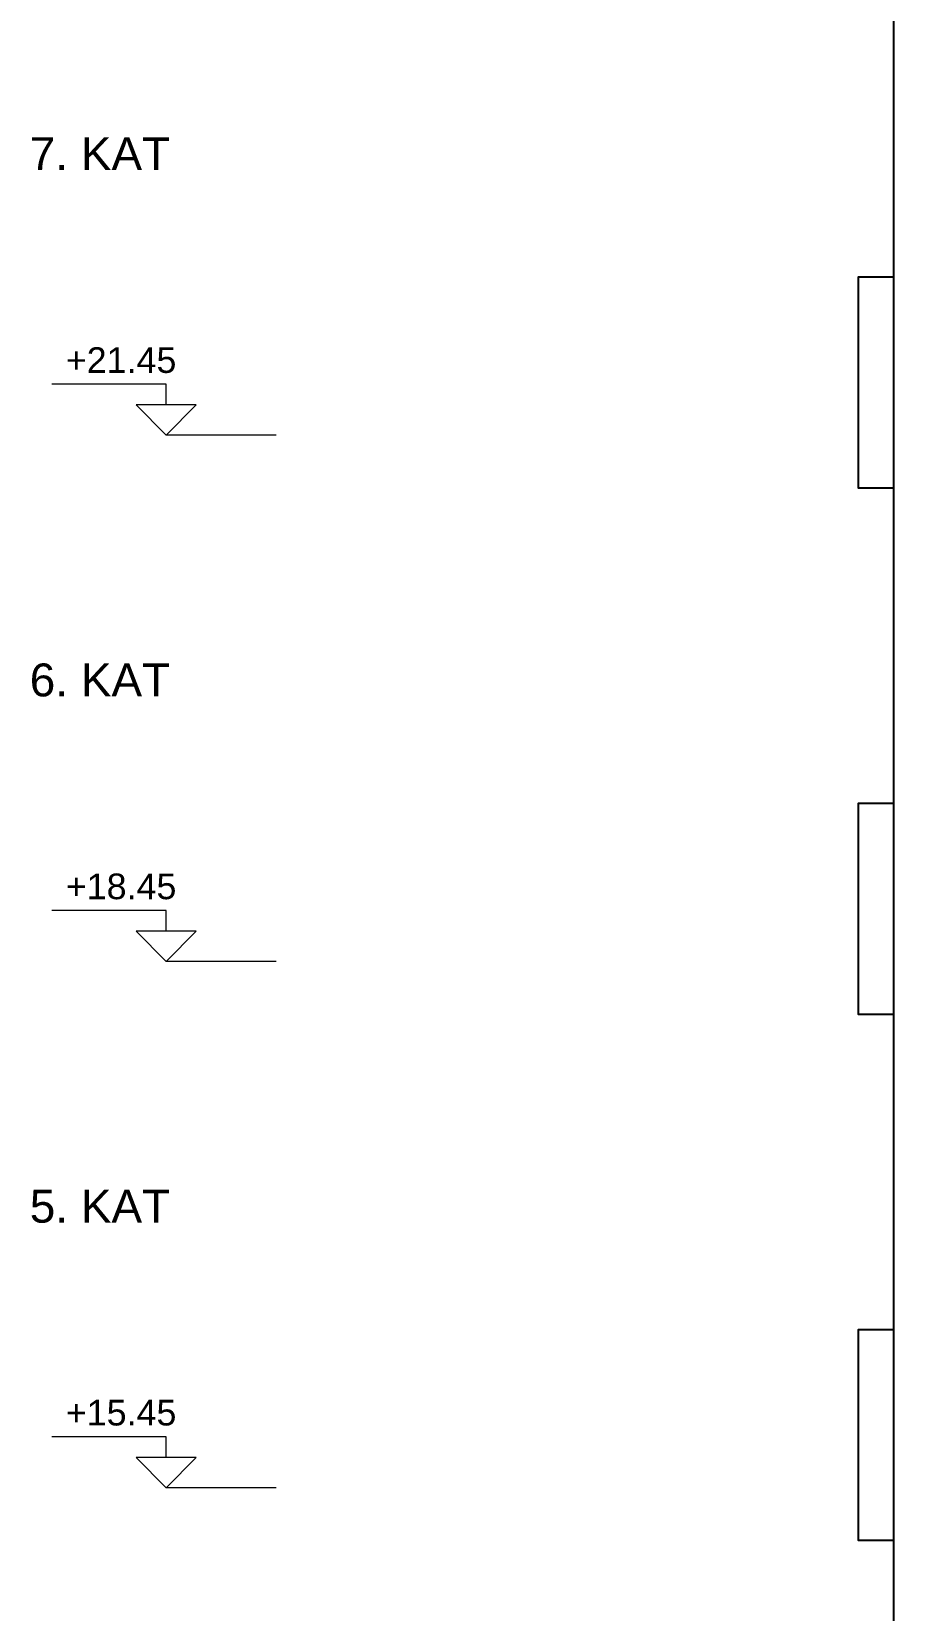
# Model space of a CAD drawing. Header units: millimetres. Extents: x 38129 to 72024, y -56282 to 16512.
# Drawn here: x 38129.3 to 38252.1, y -53930.3 to -53705.3 of the extents above; entities that cross this region are included whole.
import ezdxf

# ---------------------------------------------------------------- set-up
doc = ezdxf.new("R2010")
doc.units = ezdxf.units.MM
for name, color, linetype, lineweight in [('DIŞÖLÇÜ', 37, 'Continuous', 0), ('KOT', 7, 'Continuous', 20), ('mahal', 7, 'Continuous', 5), ('MİMARİ', 4, 'Continuous', 9)]:
    doc.layers.add(name, color=color, linetype=linetype, lineweight=lineweight)
doc.layers.add('sıva', color=41, linetype='Continuous')
doc.styles.add('style1', font='arial.ttf')

# ---------------------------------------------------------------- blocks, each defined once
blk = doc.blocks.new('56TREHHHHH')
at = {"layer": 'KOT'}
for p, q in [((92618.7, -98878.93), (92618.7, -98868.76)), ((92618.7, -98868.76), (92674.48, -98868.76)), ((92618.7, -98893.61), (92604.02, -98878.93)), ((92604.02, -98878.93), (92633.38, -98878.93)), ((92618.7, -98893.61), (92633.38, -98878.93)), ((92565.15, -98893.61), (92618.7, -98893.61))]:
    blk.add_line(p, q, dxfattribs=at)
blk = doc.blocks.new('NDBDGBF')
at = {"layer": 'sıva'}
for points in [[(39961.72, -59208.25), (39961.72, -61308.25)], [(39961.72, -59388.25), (39941.71, -59388.25), (39941.71, -59508.25), (39961.72, -59508.25)], [(39961.72, -59688.25), (39941.71, -59688.25), (39941.71, -59808.25), (39961.72, -59808.25)], [(39961.72, -59988.25), (39941.71, -59988.25), (39941.71, -60108.25), (39961.72, -60108.25)]]:
    blk.add_lwpolyline(points, dxfattribs=at)
at = {"layer": 'KOT', "xscale": -1.17, "yscale": 1.17, "zscale": 1.17}
for p in [(147911.07, 56227.27), (147911.07, 55927.27), (147911.07, 55627.27)]:
    blk.add_blockref('56TREHHHHH', p, dxfattribs=at)
at = {"layer": 'KOT', "char_height": 14.625, "width": 31.7016, "attachment_point": 1, "style": 'style1'}
for s, insert in [('+21.45', (39489.96, -59428.16)), ('+18.45', (39489.96, -59728.16)), ('+15.45', (39489.96, -60028.16))]:
    blk.add_mtext(s, dxfattribs=dict(at, insert=insert))
at = {"layer": 'mahal', "char_height": 18.75, "attachment_point": 1, "style": 'style1'}
for s, insert in [('7. KAT', (39469.41, -59308.43)), ('6. KAT', (39469.41, -59608.43)), ('5. KAT', (39469.41, -59908.43))]:
    blk.add_mtext_dynamic_manual_height_columns(s, width=412.2544, gutter_width=100, heights=[0], dxfattribs=dict(at, insert=insert))
blk = doc.blocks.new('nfjfdj')
at = {"layer": 'DIŞÖLÇÜ', "xscale": 0.25, "yscale": 0.25, "zscale": 0.25}
blk.add_blockref('NDBDGBF', (40516.65, -33924), dxfattribs=at)

msp = doc.modelspace()

# ---------------------------------------------------------------- block references
at = {"layer": 'MİMARİ'}
msp.add_blockref('nfjfdj', (-12254.98, -4969.22), dxfattribs=at)

doc.saveas('drawing.dxf')
